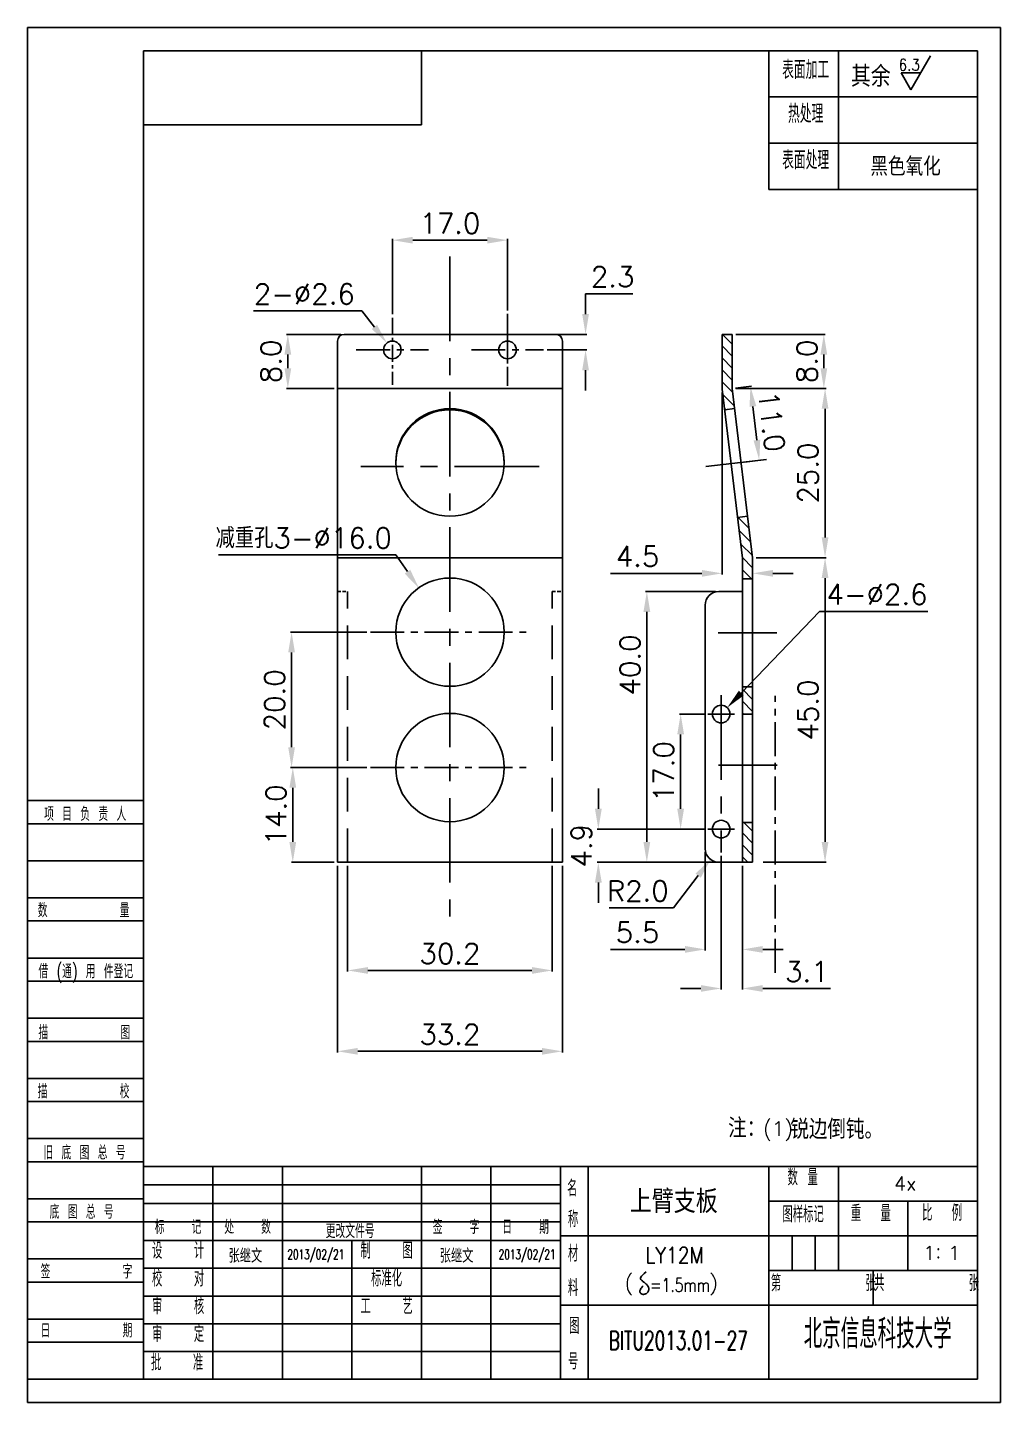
# Model space of a CAD drawing. Extents: x 2854 to 5858, y -1165 to 723.
# Drawn here: x 5692.2 to 5835.9, y -194.1 to 9.1 of the extents above; entities that cross this region are included whole.
import ezdxf
from ezdxf.enums import TextEntityAlignment as Align

# ---------------------------------------------------------------- set-up
doc = ezdxf.new("R2010")
doc.units = 0
doc.header["$MEASUREMENT"] = 0
doc.linetypes.add('PF_CENTER', pattern=[2, 1.25, -0.25, 0.25, -0.25])
doc.linetypes.add('PF_DASHED', pattern=[0.75, 0.5, -0.25])
doc.layers.get('0').update_dxf_attribs({"linetype": 'CONTINUOUS'})
doc.layers.get('DEFPOINTS').update_dxf_attribs({"linetype": 'CONTINUOUS'})
for name, color, linetype in [('1', 1, 'CONTINUOUS'), ('SMPEN_CENTER', 4, 'PF_CENTER'), ('SMPEN_DASHED', 2, 'PF_DASHED'), ('SMPEN_DIM', 3, 'CONTINUOUS'), ('SMPEN_HATCH', 6, 'CONTINUOUS'), ('SMPEN_TEXT', 6, 'CONTINUOUS'), ('SMPEN_THICK', 7, 'CONTINUOUS')]:
    doc.layers.add(name, color=color, linetype=linetype)
doc.styles.get("Standard").update_dxf_attribs({"font": 'txt.shx', "bigfont": 'hshztxt.shx'})
doc.styles.add('STYLE1', font='complex.shx', dxfattribs={"bigfont": 'hzdx.shx'})
doc.dimstyles.get("Standard").update_dxf_attribs({"dimtxt": 3, "dimasz": 3, "dimexe": 0.18, "dimexo": 0.5, "dimgap": 1, "dimtad": 1, "dimtoh": 1, "dimdec": 1, "dimzin": 0, "dimdsep": 46, "dimtxsty": 'Standard', "dimcen": 0, "dimadec": 1, "dimazin": 0, "dimtfac": 1, "dimtdec": 1, "dimtofl": 0, "dimtmove": 0, "dimatfit": 3, "dimfxl": 0, "dimtolj": 1, "dimtzin": 0, "dimarcsym": 0})
doc.dimstyles.new('STANDARD$0', dxfattribs={"dimtxt": 3, "dimasz": 3, "dimexe": 0.18, "dimexo": 0.5, "dimgap": 1, "dimtad": 1, "dimtoh": 1, "dimdec": 1, "dimzin": 0, "dimdsep": 46, "dimtxsty": 'Standard', "dimcen": 0, "dimadec": 1, "dimazin": 0, "dimtfac": 1, "dimtdec": 1, "dimtofl": 0, "dimtmove": 0, "dimatfit": 3, "dimfxl": 0, "dimtolj": 1, "dimtzin": 0, "dimarcsym": 0})
pattern_1 = [(135, (5761.9593, -3077.5372), (0.8838835, 0.8838835), [])]

# ---------------------------------------------------------------- blocks, each defined once
blk = doc.blocks.new('*D645')
at = {"layer": 'DEFPOINTS', "color": 0, "ltscale": 10}
for p in [(5768.43, -36.27), (5774.62, -36.27), (5768.43, -38.57)]:
    blk.add_point(p, dxfattribs=at)
at = {"layer": 'SMPEN_DIM', "color": 0, "lineweight": -2, "ltscale": 10}
for p, q in [((5774.62, -33.27), (5774.62, -30.27)), ((5774.62, -30.27), (5781.62, -30.27)), ((5768.93, -36.27), (5774.8, -36.27)), ((5768.93, -38.57), (5774.8, -38.57)), ((5774.62, -41.57), (5774.62, -44.57))]:
    blk.add_line(p, q, dxfattribs=at)
at = {"layer": 'SMPEN_DIM', "color": 0, "ltscale": 10}
for points in [[(5774.12, -33.27), (5775.12, -33.27), (5774.62, -36.27)], [(5774.12, -41.57), (5775.12, -41.57), (5774.62, -38.57)]]:
    blk.add_solid(points, dxfattribs=at)
at = {"layer": 'SMPEN_DIM', "color": 0, "ltscale": 10, "insert": (5778.62, -27.77), "char_height": 3, "attachment_point": 5}
blk.add_mtext('\\A1;2.3', dxfattribs=at)
blk = doc.blocks.new('*D644')
at = {"layer": 'DEFPOINTS', "color": 0, "ltscale": 10}
for p in [(5763.1, -22.36), (5746.1, -33.81), (5763.1, -33.25)]:
    blk.add_point(p, dxfattribs=at)
at = {"layer": 'SMPEN_DIM', "color": 0, "lineweight": -2, "ltscale": 10}
for p, q in [((5746.1, -33.31), (5746.1, -22.18)), ((5763.1, -32.75), (5763.1, -22.18)), ((5749.1, -22.36), (5760.1, -22.36))]:
    blk.add_line(p, q, dxfattribs=at)
at = {"layer": 'SMPEN_DIM', "color": 0, "ltscale": 10}
for points in [[(5749.1, -21.86), (5749.1, -22.86), (5746.1, -22.36)], [(5760.1, -21.86), (5760.1, -22.86), (5763.1, -22.36)]]:
    blk.add_solid(points, dxfattribs=at)
at = {"layer": 'SMPEN_DIM', "color": 0, "ltscale": 10, "insert": (5754.6, -19.86), "char_height": 3, "attachment_point": 5}
blk.add_mtext('\\A1;17.0', dxfattribs=at)
blk = doc.blocks.new('*D643')
at = {"layer": 'DEFPOINTS', "color": 0, "ltscale": 10}
for p in [(5792.67, -109.37), (5776.51, -114.27), (5794.29, -114.27)]:
    blk.add_point(p, dxfattribs=at)
at = {"layer": 'SMPEN_DIM', "color": 0, "lineweight": -2, "ltscale": 10}
for p, q in [((5776.51, -106.37), (5776.51, -103.37)), ((5792.17, -109.37), (5776.33, -109.37)), ((5793.79, -114.27), (5776.33, -114.27)), ((5776.51, -117.27), (5776.51, -120.27))]:
    blk.add_line(p, q, dxfattribs=at)
at = {"layer": 'SMPEN_DIM', "color": 0, "ltscale": 10}
for points in [[(5776.01, -106.37), (5777.01, -106.37), (5776.51, -109.37)], [(5776.01, -117.27), (5777.01, -117.27), (5776.51, -114.27)]]:
    blk.add_solid(points, dxfattribs=at)
at = {"layer": 'SMPEN_DIM', "color": 0, "ltscale": 10, "insert": (5774.01, -111.82), "char_height": 3, "attachment_point": 5, "rotation": 90}
blk.add_mtext('\\A1;4.9', dxfattribs=at)
blk = doc.blocks.new('*D642')
at = {"layer": 'DEFPOINTS', "color": 0, "ltscale": 10}
for p in [(5792.67, -92.37), (5788.66, -109.37), (5792.67, -109.37)]:
    blk.add_point(p, dxfattribs=at)
at = {"layer": 'SMPEN_DIM', "color": 0, "lineweight": -2, "ltscale": 10}
for p, q in [((5792.17, -92.37), (5788.48, -92.37)), ((5788.66, -95.37), (5788.66, -106.37)), ((5792.17, -109.37), (5788.48, -109.37))]:
    blk.add_line(p, q, dxfattribs=at)
at = {"layer": 'SMPEN_DIM', "color": 0, "ltscale": 10}
for points in [[(5788.16, -95.37), (5789.16, -95.37), (5788.66, -92.37)], [(5788.16, -106.37), (5789.16, -106.37), (5788.66, -109.37)]]:
    blk.add_solid(points, dxfattribs=at)
at = {"layer": 'SMPEN_DIM', "color": 0, "ltscale": 10, "insert": (5786.16, -100.87), "char_height": 3, "attachment_point": 5, "rotation": 90}
blk.add_mtext('\\A1;17.0', dxfattribs=at)
blk = doc.blocks.new('*D641')
at = {"layer": 'DEFPOINTS', "color": 0, "ltscale": 10}
for p in [(5794.29, -74.27), (5783.67, -114.27), (5794.29, -114.27)]:
    blk.add_point(p, dxfattribs=at)
at = {"layer": 'SMPEN_DIM', "color": 0, "lineweight": -2, "ltscale": 10}
for p, q in [((5793.79, -74.27), (5783.49, -74.27)), ((5783.67, -77.27), (5783.67, -111.27)), ((5793.79, -114.27), (5783.49, -114.27))]:
    blk.add_line(p, q, dxfattribs=at)
at = {"layer": 'SMPEN_DIM', "color": 0, "ltscale": 10}
for points in [[(5783.17, -77.27), (5784.17, -77.27), (5783.67, -74.27)], [(5783.17, -111.27), (5784.17, -111.27), (5783.67, -114.27)]]:
    blk.add_solid(points, dxfattribs=at)
at = {"layer": 'SMPEN_DIM', "color": 0, "ltscale": 10, "insert": (5781.17, -85.11), "char_height": 3, "attachment_point": 5, "rotation": 90}
blk.add_mtext('\\A1;40.0', dxfattribs=at)
blk = doc.blocks.new('*D640')
at = {"layer": 'DEFPOINTS', "color": 0, "ltscale": 10}
for p in [(5745.3, -37.55), (5746.9, -39.6)]:
    blk.add_point(p, dxfattribs=at)
at = {"layer": 'SMPEN_DIM', "color": 0, "lineweight": -2, "ltscale": 10}
for p, q in [((5725.6, -32.82), (5741.6, -32.82)), ((5741.6, -32.82), (5743.45, -35.19))]:
    blk.add_line(p, q, dxfattribs=at)
at = {"layer": 'SMPEN_DIM', "color": 0, "ltscale": 10}
blk.add_solid([(5743.84, -34.88), (5743.06, -35.49), (5745.3, -37.55)], dxfattribs=at)
at = {"layer": 'SMPEN_DIM', "color": 0, "ltscale": 10, "insert": (5733.1, -30.32), "char_height": 3, "attachment_point": 5}
blk.add_mtext('\\A1;2-∅2.6', dxfattribs=at)
blk = doc.blocks.new('*D639')
at = {"layer": 'DEFPOINTS', "color": 0, "ltscale": 10}
for p in [(5794.64, -112.84), (5797.79, -114.27), (5797.79, -132.91)]:
    blk.add_point(p, dxfattribs=at)
at = {"layer": 'SMPEN_DIM', "color": 0, "lineweight": -2, "ltscale": 10}
for p, q in [((5794.64, -113.34), (5794.64, -133.09)), ((5797.79, -114.77), (5797.79, -133.09)), ((5791.64, -132.91), (5788.64, -132.91)), ((5800.79, -132.91), (5810.79, -132.91))]:
    blk.add_line(p, q, dxfattribs=at)
at = {"layer": 'SMPEN_DIM', "color": 0, "ltscale": 10}
for points in [[(5791.64, -132.41), (5791.64, -133.41), (5794.64, -132.91)], [(5800.79, -132.41), (5800.79, -133.41), (5797.79, -132.91)]]:
    blk.add_solid(points, dxfattribs=at)
at = {"layer": 'SMPEN_DIM', "color": 0, "ltscale": 10, "insert": (5807.29, -130.41), "char_height": 3, "attachment_point": 5}
blk.add_mtext('\\A1;3.1', dxfattribs=at)
blk = doc.blocks.new('*D638')
at = {"layer": 'DEFPOINTS', "color": 0, "ltscale": 10}
for p in [(5793.74, -93.31), (5795.53, -91.43)]:
    blk.add_point(p, dxfattribs=at)
at = {"layer": 'SMPEN_DIM', "color": 0, "lineweight": -2, "ltscale": 10}
for p, q in [((5809.16, -77.2), (5797.61, -89.27)), ((5825.16, -77.2), (5809.16, -77.2))]:
    blk.add_line(p, q, dxfattribs=at)
at = {"layer": 'SMPEN_DIM', "color": 0, "ltscale": 10}
blk.add_solid([(5797.25, -88.92), (5797.97, -89.61), (5795.53, -91.43)], dxfattribs=at)
at = {"layer": 'SMPEN_DIM', "color": 0, "ltscale": 10, "insert": (5817.66, -74.7), "char_height": 3, "attachment_point": 5}
blk.add_mtext('\\A1;4-∅2.6', dxfattribs=at)
blk = doc.blocks.new('*D637')
at = {"layer": 'DEFPOINTS', "color": 0, "ltscale": 10}
for p in [(5792.29, -112.27), (5797.79, -114.27), (5792.29, -127.14)]:
    blk.add_point(p, dxfattribs=at)
at = {"layer": 'SMPEN_DIM', "color": 0, "lineweight": -2, "ltscale": 10}
for p, q in [((5792.29, -112.77), (5792.29, -127.32)), ((5797.79, -114.77), (5797.79, -127.32)), ((5789.29, -127.14), (5778.29, -127.14)), ((5800.79, -127.14), (5803.79, -127.14))]:
    blk.add_line(p, q, dxfattribs=at)
at = {"layer": 'SMPEN_DIM', "color": 0, "ltscale": 10}
for points in [[(5789.29, -126.64), (5789.29, -127.64), (5792.29, -127.14)], [(5800.79, -126.64), (5800.79, -127.64), (5797.79, -127.14)]]:
    blk.add_solid(points, dxfattribs=at)
at = {"layer": 'SMPEN_DIM', "color": 0, "ltscale": 10, "insert": (5782.29, -124.64), "char_height": 3, "attachment_point": 5}
blk.add_mtext('\\A1;5.5', dxfattribs=at)
blk = doc.blocks.new('*D636')
at = {"layer": 'DEFPOINTS', "color": 0, "ltscale": 10}
for p in [(5731.22, -80.27), (5742.85, -80.27), (5742.85, -100.27)]:
    blk.add_point(p, dxfattribs=at)
at = {"layer": 'SMPEN_DIM', "color": 0, "lineweight": -2, "ltscale": 10}
for p, q in [((5742.35, -80.27), (5731.04, -80.27)), ((5731.22, -97.27), (5731.22, -83.27)), ((5742.35, -100.27), (5731.04, -100.27))]:
    blk.add_line(p, q, dxfattribs=at)
at = {"layer": 'SMPEN_DIM', "color": 0, "ltscale": 10}
for points in [[(5730.72, -83.27), (5731.72, -83.27), (5731.22, -80.27)], [(5730.72, -97.27), (5731.72, -97.27), (5731.22, -100.27)]]:
    blk.add_solid(points, dxfattribs=at)
at = {"layer": 'SMPEN_DIM', "color": 0, "ltscale": 10, "insert": (5728.72, -90.27), "char_height": 3, "attachment_point": 5, "rotation": 90}
blk.add_mtext('\\A1;20.0', dxfattribs=at)
blk = doc.blocks.new('*D635')
at = {"layer": 'DEFPOINTS', "color": 0, "ltscale": 10}
for p in [(5731.4, -100.27), (5742.85, -100.27), (5738, -114.27)]:
    blk.add_point(p, dxfattribs=at)
at = {"layer": 'SMPEN_DIM', "color": 0, "lineweight": -2, "ltscale": 10}
for p, q in [((5742.35, -100.27), (5731.22, -100.27)), ((5731.4, -111.27), (5731.4, -103.27)), ((5737.5, -114.27), (5731.22, -114.27))]:
    blk.add_line(p, q, dxfattribs=at)
at = {"layer": 'SMPEN_DIM', "color": 0, "ltscale": 10}
for points in [[(5730.9, -103.27), (5731.9, -103.27), (5731.4, -100.27)], [(5730.9, -111.27), (5731.9, -111.27), (5731.4, -114.27)]]:
    blk.add_solid(points, dxfattribs=at)
at = {"layer": 'SMPEN_DIM', "color": 0, "ltscale": 10, "insert": (5728.9, -107.27), "char_height": 3, "attachment_point": 5, "rotation": 90}
blk.add_mtext('\\A1;14.0', dxfattribs=at)
blk = doc.blocks.new('*D634')
at = {"layer": 'DEFPOINTS', "color": 0, "ltscale": 10}
for p in [(5794.29, -112.27), (5793.07, -113.86)]:
    blk.add_point(p, dxfattribs=at)
at = {"layer": 'SMPEN_DIM', "color": 0, "lineweight": -2, "ltscale": 10}
for p, q in [((5787.59, -121), (5791.24, -116.24)), ((5778.09, -121), (5787.59, -121))]:
    blk.add_line(p, q, dxfattribs=at)
at = {"layer": 'SMPEN_DIM', "color": 0, "ltscale": 10}
blk.add_solid([(5790.85, -115.94), (5791.64, -116.55), (5793.07, -113.86)], dxfattribs=at)
at = {"layer": 'SMPEN_DIM', "color": 0, "ltscale": 10, "insert": (5782.34, -118.5), "char_height": 3, "attachment_point": 5}
blk.add_mtext('\\A1;R2.0', dxfattribs=at)
blk = doc.blocks.new('*D633')
at = {"layer": 'DEFPOINTS', "color": 0, "ltscale": 10}
for p in [(5739, -36.27), (5730.67, -44.27), (5738, -44.27)]:
    blk.add_point(p, dxfattribs=at)
at = {"layer": 'SMPEN_DIM', "color": 0, "lineweight": -2, "ltscale": 10}
for p, q in [((5738.5, -36.27), (5730.49, -36.27)), ((5730.67, -39.27), (5730.67, -41.27)), ((5737.5, -44.27), (5730.49, -44.27))]:
    blk.add_line(p, q, dxfattribs=at)
at = {"layer": 'SMPEN_DIM', "color": 0, "ltscale": 10}
for points in [[(5730.17, -39.27), (5731.17, -39.27), (5730.67, -36.27)], [(5730.17, -41.27), (5731.17, -41.27), (5730.67, -44.27)]]:
    blk.add_solid(points, dxfattribs=at)
at = {"layer": 'SMPEN_DIM', "color": 0, "ltscale": 10, "insert": (5728.17, -40.27), "char_height": 3, "attachment_point": 5, "rotation": 90}
blk.add_mtext('\\A1;8.0', dxfattribs=at)
blk = doc.blocks.new('*D632')
at = {"layer": 'DEFPOINTS', "color": 0, "ltscale": 10}
for p in [(5794.79, -44.36), (5799.29, -71.58), (5799.29, -71.58)]:
    blk.add_point(p, dxfattribs=at)
at = {"layer": 'SMPEN_DIM', "color": 0, "lineweight": -2, "ltscale": 10}
for p, q in [((5794.79, -44.86), (5794.79, -71.76)), ((5799.29, -71.08), (5799.29, -71.4)), ((5791.79, -71.58), (5778.29, -71.58)), ((5802.29, -71.58), (5805.29, -71.58))]:
    blk.add_line(p, q, dxfattribs=at)
at = {"layer": 'SMPEN_DIM', "color": 0, "ltscale": 10}
for points in [[(5791.79, -71.08), (5791.79, -72.08), (5794.79, -71.58)], [(5802.29, -71.08), (5802.29, -72.08), (5799.29, -71.58)]]:
    blk.add_solid(points, dxfattribs=at)
at = {"layer": 'SMPEN_DIM', "color": 0, "ltscale": 10, "insert": (5782.29, -69.08), "char_height": 3, "attachment_point": 5}
blk.add_mtext('\\A1;4.5', dxfattribs=at)
blk = doc.blocks.new('*D631')
at = {"layer": 'DEFPOINTS', "color": 0, "ltscale": 10}
for p in [(5799.29, -69.27), (5800.36, -114.27), (5809.98, -114.27)]:
    blk.add_point(p, dxfattribs=at)
at = {"layer": 'SMPEN_DIM', "color": 0, "lineweight": -2, "ltscale": 10}
for p, q in [((5799.79, -69.27), (5810.16, -69.27)), ((5809.98, -72.27), (5809.98, -111.27)), ((5800.86, -114.27), (5810.16, -114.27))]:
    blk.add_line(p, q, dxfattribs=at)
at = {"layer": 'SMPEN_DIM', "color": 0, "ltscale": 10}
for points in [[(5809.48, -72.27), (5810.48, -72.27), (5809.98, -69.27)], [(5809.48, -111.27), (5810.48, -111.27), (5809.98, -114.27)]]:
    blk.add_solid(points, dxfattribs=at)
at = {"layer": 'SMPEN_DIM', "color": 0, "ltscale": 10, "insert": (5807.48, -91.77), "char_height": 3, "attachment_point": 5, "rotation": 90}
blk.add_mtext('\\A1;45.0', dxfattribs=at)
blk = doc.blocks.new('*D630')
at = {"layer": 'DEFPOINTS', "color": 0, "ltscale": 10}
for p in [(5796.29, -44.27), (5809.98, -44.27), (5799.29, -69.27)]:
    blk.add_point(p, dxfattribs=at)
at = {"layer": 'SMPEN_DIM', "color": 0, "lineweight": -2, "ltscale": 10}
for p, q in [((5796.79, -44.27), (5810.16, -44.27)), ((5809.98, -66.27), (5809.98, -47.27)), ((5799.79, -69.27), (5810.16, -69.27))]:
    blk.add_line(p, q, dxfattribs=at)
at = {"layer": 'SMPEN_DIM', "color": 0, "ltscale": 10}
for points in [[(5809.48, -47.27), (5810.48, -47.27), (5809.98, -44.27)], [(5809.48, -66.27), (5810.48, -66.27), (5809.98, -69.27)]]:
    blk.add_solid(points, dxfattribs=at)
at = {"layer": 'SMPEN_DIM', "color": 0, "ltscale": 10, "insert": (5807.48, -56.77), "char_height": 3, "attachment_point": 5, "rotation": 90}
blk.add_mtext('\\A1;25.0', dxfattribs=at)
blk = doc.blocks.new('*D629')
at = {"layer": 'DEFPOINTS', "color": 0, "ltscale": 10}
for p in [(5796.29, -36.27), (5796.29, -44.27), (5809.8, -44.27)]:
    blk.add_point(p, dxfattribs=at)
at = {"layer": 'SMPEN_DIM', "color": 0, "lineweight": -2, "ltscale": 10}
for p, q in [((5796.79, -36.27), (5809.98, -36.27)), ((5809.8, -39.27), (5809.8, -41.27)), ((5796.79, -44.27), (5809.98, -44.27))]:
    blk.add_line(p, q, dxfattribs=at)
at = {"layer": 'SMPEN_DIM', "color": 0, "ltscale": 10}
for points in [[(5809.3, -39.27), (5810.3, -39.27), (5809.8, -36.27)], [(5809.3, -41.27), (5810.3, -41.27), (5809.8, -44.27)]]:
    blk.add_solid(points, dxfattribs=at)
at = {"layer": 'SMPEN_DIM', "color": 0, "ltscale": 10, "insert": (5807.3, -40.27), "char_height": 3, "attachment_point": 5, "rotation": 90}
blk.add_mtext('\\A1;8.0', dxfattribs=at)
blk = doc.blocks.new('*D628')
at = {"layer": 'DEFPOINTS', "color": 0, "ltscale": 10}
for p in [(5750.04, -73.8), (5759.16, -86.95)]:
    blk.add_point(p, dxfattribs=at)
at = {"layer": 'SMPEN_DIM', "color": 0, "lineweight": -2, "ltscale": 10}
for p, q in [((5720.41, -68.87), (5746.62, -68.87)), ((5746.62, -68.87), (5748.33, -71.33))]:
    blk.add_line(p, q, dxfattribs=at)
at = {"layer": 'SMPEN_DIM', "color": 0, "ltscale": 10}
blk.add_solid([(5748.74, -71.05), (5747.92, -71.62), (5750.04, -73.8)], dxfattribs=at)
at = {"layer": 'SMPEN_DIM', "color": 0, "ltscale": 10, "insert": (5733.01, -66.37), "char_height": 3, "attachment_point": 5}
blk.add_mtext('\\A1;减重孔3-∅16.0', dxfattribs=at)
blk = doc.blocks.new('*D627')
at = {"layer": 'DEFPOINTS', "color": 0, "ltscale": 10}
for p in [(5796.29, -44.27), (5797.6, -55.2), (5800.27, -54.87)]:
    blk.add_point(p, dxfattribs=at)
at = {"layer": 'SMPEN_DIM', "color": 0, "lineweight": -2, "ltscale": 10}
for p, q in [((5796.78, -44.21), (5799.14, -43.93)), ((5799.32, -46.93), (5799.92, -51.9)), ((5798.09, -55.14), (5800.45, -54.85))]:
    blk.add_line(p, q, dxfattribs=at)
at = {"layer": 'SMPEN_DIM', "color": 0, "ltscale": 10}
for points in [[(5799.82, -46.87), (5798.83, -46.99), (5798.96, -43.95)], [(5800.41, -51.84), (5799.42, -51.95), (5800.27, -54.87)]]:
    blk.add_solid(points, dxfattribs=at)
at = {"layer": 'SMPEN_DIM', "color": 0, "ltscale": 10, "insert": (5802.1, -49.12), "char_height": 3, "attachment_point": 5, "rotation": 276.8428}
blk.add_mtext('\\A1;11.0', dxfattribs=at)
blk = doc.blocks.new('*D626')
at = {"layer": 'DEFPOINTS', "color": 0, "ltscale": 10}
for p in [(5739.5, -114.27), (5769.7, -114.27), (5769.7, -130.25)]:
    blk.add_point(p, dxfattribs=at)
at = {"layer": 'SMPEN_DIM', "color": 0, "lineweight": -2, "ltscale": 10}
for p, q in [((5739.5, -114.77), (5739.5, -130.43)), ((5769.7, -114.77), (5769.7, -130.43)), ((5742.5, -130.25), (5766.7, -130.25))]:
    blk.add_line(p, q, dxfattribs=at)
at = {"layer": 'SMPEN_DIM', "color": 0, "ltscale": 10}
for points in [[(5742.5, -129.75), (5742.5, -130.75), (5739.5, -130.25)], [(5766.7, -129.75), (5766.7, -130.75), (5769.7, -130.25)]]:
    blk.add_solid(points, dxfattribs=at)
at = {"layer": 'SMPEN_DIM', "color": 0, "ltscale": 10, "insert": (5754.6, -127.75), "char_height": 3, "attachment_point": 5}
blk.add_mtext('\\A1;30.2', dxfattribs=at)
blk = doc.blocks.new('*D625')
at = {"layer": 'DEFPOINTS', "color": 0, "ltscale": 10}
for p in [(5738, -114.27), (5771.2, -114.27), (5771.2, -142.2)]:
    blk.add_point(p, dxfattribs=at)
at = {"layer": 'SMPEN_DIM', "color": 0, "lineweight": -2, "ltscale": 10}
for p, q in [((5738, -114.77), (5738, -142.38)), ((5771.2, -114.77), (5771.2, -142.38)), ((5741, -142.2), (5768.2, -142.2))]:
    blk.add_line(p, q, dxfattribs=at)
at = {"layer": 'SMPEN_DIM', "color": 0, "ltscale": 10}
for points in [[(5741, -141.7), (5741, -142.7), (5738, -142.2)], [(5768.2, -141.7), (5768.2, -142.7), (5771.2, -142.2)]]:
    blk.add_solid(points, dxfattribs=at)
at = {"layer": 'SMPEN_DIM', "color": 0, "ltscale": 10, "insert": (5754.6, -139.7), "char_height": 3, "attachment_point": 5}
blk.add_mtext('\\A1;33.2', dxfattribs=at)
blk = doc.blocks.new('ADDBOX3')
at = {"layer": 'SMPEN_THICK', "ltscale": 8}
for p, q in [((-45, -30), (-45, 0)), ((-30, 0), (-30, -30)), ((-45, -10), (0, -10)), ((-45, -20), (0, -20)), ((0, -30), (-45, -30))]:
    blk.add_line(p, q, dxfattribs=at)
at = {"layer": 'SMPEN_TEXT', "ltscale": 8, "width": 0.667}
for s, p in [('表面加工', (-37.05, -7.32)), ('热处理', (-37.05, -16.82)), ('表面处理', (-37.05, -26.82))]:
    blk.add_text(s, height=4, dxfattribs=at).set_placement(p, align=Align.BOTTOM_CENTER)
at = {"layer": 'SMPEN_TEXT', "ltscale": 8}
for tag, p in [('HEATTREATMENT', (-15.54, -17.14)), ('SURFACETREATMENT', (-13.33, -26.97))]:
    blk.add_attdef(tag, text='', height=3.5, dxfattribs=at).set_placement(p, align=Align.BOTTOM_CENTER)
blk = doc.blocks.new('ADDBOX')
for p, q in [((0, 125), (0, 0)), ((0, 125), (25, 125)), ((25, 0), (25, 125))]:
    blk.add_line(p, q)
at = {"color": 1}
for p, q in [((0, 120), (25, 120)), ((0, 99), (25, 99)), ((0, 86), (25, 86)), ((0, 73), (25, 73)), ((0, 60), (25, 60)), ((0, 47), (25, 47)), ((0, 21), (25, 21)), ((0, 8), (25, 8))]:
    blk.add_line(p, q, dxfattribs=at)
for points in [[(0, 112), (25, 112)], [(0, 34), (25, 34)]]:
    blk.add_lwpolyline(points, dxfattribs=at)
for points in [[(0, 104), (25, 104)], [(0, 91), (25, 91)], [(0, 78), (25, 78)], [(0, 65), (25, 65)], [(0, 52), (25, 52)], [(0, 39), (25, 39)], [(0, 26), (25, 26)], [(0, 13), (25, 13)], [(0, 0), (25, 0)]]:
    blk.add_lwpolyline(points)
at = {"color": 1, "width": 0.67}
for s, p in [('项 目 负 责 人', (3.58, 120.61)), ('数        量', (2.2, 99.8)), ('借 (通) 用 件登记', (2.35, 86.62)), ('描        图', (2.35, 73.41)), ('描        校', (2.2, 60.68)), ('旧 底 图 总 号', (3.43, 47.48)), (' 底 图 总 号', (2.97, 34.66)), ('签        字', (2.82, 21.77)), ('日        期', (2.82, 9.04))]:
    blk.add_text(s, height=3, dxfattribs=at).set_placement(p)
at = {"color": 1, "ltscale": 20, "width": 0.67}
blk.add_attdef('PRJMANAGER', text='', height=3.5, dxfattribs=at).set_placement((1.5, 113), align=Align.BOTTOM_LEFT)
at = {"color": 1, "width": 0.67}
for tag, p in [('NUM', (1.5, 92)), ('DRAFTER', (1.5, 66)), ('DVERI', (1.5, 53)), ('OLDDRAWNO', (1.5, 40)), ('DRAWNO', (1.5, 27)), ('SIGNER', (1.5, 14)), ('DATE', (1.5, 1))]:
    blk.add_attdef(tag, text='', height=3.5, dxfattribs=at).set_placement(p, align=Align.BOTTOM_LEFT)

msp = doc.modelspace()

# ---------------------------------------------------------------- hatches: boundary and pattern name
at = {"layer": 'SMPEN_HATCH', "ltscale": 10}
h = msp.add_hatch(dxfattribs=at)
h.set_pattern_fill('ANSI31', color=256, scale=10, style=0)
h.set_pattern_definition(pattern_1)
h.paths.add_polyline_path([(5796.29, -44.27), (5796.29, -36.27), (5794.79, -36.27), (5794.79, -44.36), (5795.15, -47.43), (5796.64, -47.25)])
h = msp.add_hatch(dxfattribs=at)
h.set_pattern_fill('ANSI31', color=256, scale=10, style=0)
h.set_pattern_definition(pattern_1)
h.paths.add_polyline_path([(5797.79, -108.37), (5797.79, -114.27), (5799.29, -114.27), (5799.29, -108.37)])
h.paths.add_polyline_path([(5797.79, -88.37), (5797.79, -92.37), (5799.29, -92.37), (5799.29, -88.37)])
h.paths.add_polyline_path([(5799.29, -72.37), (5799.29, -69.27), (5798.55, -63.14), (5797.06, -63.32), (5797.79, -69.36), (5797.79, -72.37)])

# ---------------------------------------------------------------- linework, layer by layer
for p, q in [((5709.34, 5.64), (5832.46, 5.64)), ((5739, -36.27), (5770.2, -36.27)), ((5796.29, -36.27), (5794.79, -36.27)), ((5738, -40.02), (5738, -37.27)), ((5771.2, -40.02), (5771.2, -37.27)), ((5738, -114.27), (5738, -40.02)), ((5771.2, -114.27), (5771.2, -40.02)), ((5797.79, -114.27), (5797.79, -69.36)), ((5799.29, -114.27), (5799.29, -69.27)), ((5799.29, -72.37), (5797.79, -72.37)), ((5794.29, -74.27), (5797.79, -74.27)), ((5792.29, -112.27), (5792.29, -76.27)), ((5799.29, -88.37), (5797.79, -88.37)), ((5799.29, -92.37), (5797.79, -92.37)), ((5799.29, -108.37), (5797.79, -108.37)), ((5771.2, -114.27), (5738, -114.27)), ((5794.29, -114.27), (5799.29, -114.27)), ((5709.34, -190.66), (5832.46, -190.66))]:
    msp.add_line(p, q)
at = {"linetype": 'Continuous'}
for p, q in [((5709.34, -190.66), (5709.34, 5.64)), ((5832.46, -190.66), (5832.46, 5.64))]:
    msp.add_line(p, q, dxfattribs=at)
at = {"ltscale": 10}
for p, q in [((5794.79, -36.27), (5794.79, -44.36)), ((5796.29, -36.27), (5796.29, -44.27)), ((5738, -44.27), (5771.2, -44.27)), ((5794.79, -44.36), (5797.79, -69.36)), ((5796.29, -44.27), (5799.29, -69.27)), ((5796.64, -47.25), (5795.15, -47.43)), ((5798.55, -63.14), (5797.06, -63.32)), ((5738, -69.27), (5771.2, -69.27))]:
    msp.add_line(p, q, dxfattribs=at)
at = {"color": 7}
for p, q in [((5709.34, -190.66), (5709.34, -159.2)), ((5709.34, -159.2), (5832.46, -159.2)), ((5709.34, -159.2), (5832.46, -159.2)), ((5770.9, -190.66), (5770.9, -159.2)), ((5801.68, -190.66), (5801.68, -159.2)), ((5709.34, -170.14), (5770.9, -170.14)), ((5770.9, -169.46), (5832.46, -169.46)), ((5770.9, -179.72), (5832.46, -179.72))]:
    msp.add_line(p, q, dxfattribs=at)
at = {"color": 6}
for p, q in [((5719.6, -190.66), (5719.6, -159.2)), ((5729.86, -190.66), (5729.86, -159.2)), ((5750.38, -190.66), (5750.38, -159.2)), ((5760.64, -190.66), (5760.64, -159.2)), ((5775, -190.66), (5775, -159.2)), ((5811.94, -159.2), (5811.94, -174.59)), ((5709.34, -161.94), (5770.9, -161.94)), ((5822.2, -164.33), (5822.2, -174.59)), ((5709.34, -164.67), (5770.9, -164.67)), ((5709.34, -167.41), (5770.9, -167.41)), ((5740.12, -190.66), (5740.12, -170.14)), ((5805.1, -169.46), (5805.1, -174.59)), ((5808.52, -169.46), (5808.52, -174.59)), ((5709.34, -174.25), (5770.9, -174.25)), ((5817.07, -174.59), (5817.07, -179.72)), ((5709.34, -178.35), (5770.9, -178.35)), ((5709.34, -182.46), (5770.9, -182.46)), ((5709.34, -186.56), (5770.9, -186.56))]:
    msp.add_line(p, q, dxfattribs=at)
at = {"ltscale": 10}
for centre in [(5746.1, -38.57), (5763.1, -38.57), (5794.64, -92.37), (5794.64, -109.37)]:
    msp.add_circle(centre, 1.3, dxfattribs=at)
for centre in [(5754.6, -80.27), (5754.6, -100.27)]:
    msp.add_circle(centre, 8)
for centre, radius, start, end in [((5739, -37.27), 1, 90, 180), ((5770.2, -37.27), 1, 0, 90), ((5794.29, -76.27), 2, 90, 180), ((5794.29, -112.27), 2, 180, 270)]:
    msp.add_arc(centre, radius, start, end)
msp.add_ellipse((5754.6, -55.2), major_axis=(-8, 0), ratio=0.992877, dxfattribs=at)
msp.add_ellipse((5754.6, -55.37), major_axis=(-8, 0), ratio=0.993128, start_param=3.141593, end_param=6.283185, dxfattribs=at)
at = {"layer": '1', "ltscale": 10}
msp.add_line((5835.88, 9.06), (5835.88, -194.08), dxfattribs=at)
at = {"layer": 'SMPEN_CENTER', "ltscale": 10}
for p, q in [((5754.6, -24.78), (5754.6, -122.91)), ((5801.32, -54.75), (5792.38, -55.82)), ((5767.75, -55.82), (5741.45, -55.82)), ((5802.88, -80.37), (5794.19, -80.37)), ((5794.64, -89.57), (5794.64, -112.84)), ((5802.92, -99.93), (5794.23, -99.93))]:
    msp.add_line(p, q, dxfattribs=at)
at = {"layer": 'SMPEN_CENTER', "ltscale": 2}
for p, q in [((5746.1, -33.81), (5746.1, -43.73)), ((5763.1, -34.08), (5763.1, -43.59))]:
    msp.add_line(p, q, dxfattribs=at)
at = {"layer": 'SMPEN_CENTER', "ltscale": 4}
for p, q in [((5763.1, -33.25), (5763.1, -43.9)), ((5740.77, -38.57), (5751.43, -38.57)), ((5757.77, -38.57), (5768.43, -38.57)), ((5742.85, -80.27), (5766.35, -80.27)), ((5802.61, -130.58), (5802.61, -89.7)), ((5796.6, -92.37), (5792.67, -92.37)), ((5742.85, -100.27), (5766.35, -100.27)), ((5796.6, -109.37), (5792.67, -109.37))]:
    msp.add_line(p, q, dxfattribs=at)
at = {"layer": 'SMPEN_DASHED'}
for p, q in [((5738, -74.27), (5739.5, -74.27)), ((5769.7, -74.27), (5771.2, -74.27))]:
    msp.add_line(p, q, dxfattribs=at)
at = {"layer": 'SMPEN_DASHED', "ltscale": 10}
for p, q in [((5739.5, -114.27), (5739.5, -74.27)), ((5769.7, -114.27), (5769.7, -74.27))]:
    msp.add_line(p, q, dxfattribs=at)
at = {"layer": 'SMPEN_DIM'}
for p, q in [((5825.55, 4.9), (5822.64, -0.13)), ((5821.21, 2.36), (5824.08, 2.36)), ((5821.21, 2.36), (5822.64, -0.13))]:
    msp.add_line(p, q, dxfattribs=at)
msp.add_lwpolyline([(5783.58, -174.78), (5783.26, -175.04), (5783.03, -175.26), (5782.87, -175.43), (5782.78, -175.58), (5782.74, -175.7), (5782.75, -175.8), (5782.79, -175.89), (5782.85, -175.97), (5782.93, -176.05), (5783.01, -176.13), (5783.11, -176.21), (5783.2, -176.29), (5783.3, -176.37), (5783.4, -176.45), (5783.49, -176.52), (5783.58, -176.6), (5783.65, -176.67), (5783.72, -176.74), (5783.78, -176.81), (5783.83, -176.89), (5783.87, -176.96), (5783.9, -177.03), (5783.92, -177.11), (5783.94, -177.19), (5783.95, -177.27), (5783.95, -177.36), (5783.95, -177.44), (5783.93, -177.53), (5783.91, -177.61), (5783.88, -177.69), (5783.83, -177.77), (5783.78, -177.84), (5783.71, -177.9), (5783.63, -177.96), (5783.55, -178.01), (5783.46, -178.05), (5783.37, -178.08), (5783.28, -178.1), (5783.18, -178.11), (5783.09, -178.11), (5783.01, -178.09), (5782.93, -178.07), (5782.86, -178.04), (5782.79, -177.99), (5782.74, -177.94), (5782.7, -177.88), (5782.66, -177.81), (5782.64, -177.74), (5782.64, -177.66), (5782.65, -177.57), (5782.67, -177.47), (5782.72, -177.37), (5782.79, -177.25), (5782.88, -177.13), (5783, -176.99), (5783.15, -176.83)], dxfattribs=at)
at = {"layer": 'SMPEN_THICK', "color": 1}
for p, q in [((5692.24, 9.06), (5835.88, 9.06)), ((5692.24, 9.06), (5835.88, 9.06)), ((5692.24, 9.06), (5764.06, 9.06)), ((5692.24, 9.06), (5764.06, 9.06)), ((5764.06, 9.06), (5799.97, 9.06)), ((5764.06, 9.06), (5799.97, 9.06)), ((5692.24, -194.08), (5835.88, -194.08)), ((5692.24, -194.08), (5835.88, -194.08))]:
    msp.add_line(p, q, dxfattribs=at)
at = {"layer": 'SMPEN_THICK', "color": 1, "linetype": 'Continuous'}
for p, q in [((5692.24, -194.08), (5692.24, 9.06)), ((5692.24, -194.08), (5692.24, 9.06)), ((5692.24, -194.08), (5692.24, 9.06)), ((5692.24, -194.08), (5692.24, 9.06)), ((5692.24, -194.08), (5692.24, 9.06)), ((5692.24, -194.08), (5692.24, 9.06)), ((5692.24, -194.08), (5692.24, 9.06)), ((5692.24, -194.08), (5692.24, 9.06)), ((5692.24, -194.08), (5692.24, 9.06)), ((5692.24, -194.08), (5692.24, 9.06)), ((5692.24, -194.08), (5692.24, 9.06)), ((5692.24, -194.08), (5692.24, 9.06)), ((5692.24, -194.08), (5692.24, 9.06)), ((5692.24, -194.08), (5692.24, 9.06)), ((5692.24, -194.08), (5692.24, 9.06)), ((5692.24, -194.08), (5692.24, 9.06)), ((5692.24, -194.08), (5692.24, 9.06)), ((5692.24, -194.08), (5692.24, 9.06)), ((5692.24, -194.08), (5692.24, 9.06)), ((5692.24, -194.08), (5692.24, 9.06)), ((5692.24, -194.08), (5692.24, 9.06)), ((5692.24, -194.08), (5692.24, 9.06)), ((5692.24, -194.08), (5692.24, 9.06)), ((5692.24, -194.08), (5692.24, 9.06)), ((5692.24, -194.08), (5692.24, 9.06)), ((5692.24, -194.08), (5692.24, 9.06)), ((5692.24, -194.08), (5692.24, 9.06)), ((5692.24, -194.08), (5692.24, 9.06)), ((5692.24, -194.08), (5692.24, 9.06)), ((5692.24, -194.08), (5692.24, 9.06)), ((5692.24, -194.08), (5692.24, 9.06)), ((5692.24, -194.08), (5692.24, 9.06)), ((5692.24, -194.08), (5692.24, 9.06)), ((5692.24, -194.08), (5692.24, 9.06)), ((5692.24, -194.08), (5692.24, 9.06)), ((5692.24, -194.08), (5692.24, 9.06)), ((5692.24, -194.08), (5692.24, 9.06)), ((5692.24, -194.08), (5692.24, 9.06)), ((5692.24, -194.08), (5692.24, 9.06)), ((5692.24, -194.08), (5692.24, 9.06)), ((5692.24, -194.08), (5692.24, 9.06)), ((5692.24, -194.08), (5692.24, 9.06)), ((5692.24, -194.08), (5692.24, 9.06)), ((5692.24, -194.08), (5692.24, 9.06)), ((5692.24, -194.08), (5692.24, 9.06)), ((5692.24, -194.08), (5692.24, 9.06)), ((5692.24, -194.08), (5692.24, 9.06)), ((5692.24, -194.08), (5692.24, 9.06)), ((5692.24, -194.08), (5692.24, 9.06)), ((5692.24, -194.08), (5692.24, 9.06)), ((5692.24, -194.08), (5692.24, 9.06)), ((5692.24, -194.08), (5692.24, 9.06)), ((5692.24, -194.08), (5692.24, 9.06)), ((5692.24, -194.08), (5692.24, 9.06)), ((5692.24, -194.08), (5692.24, 9.06)), ((5692.24, -194.08), (5692.24, 9.06)), ((5692.24, -194.08), (5692.24, 9.06)), ((5692.24, -194.08), (5692.24, 9.06)), ((5692.24, -194.08), (5692.24, 9.06)), ((5692.24, -194.08), (5692.24, 9.06)), ((5692.24, -194.08), (5692.24, 9.06)), ((5692.24, -194.08), (5692.24, 9.06)), ((5692.24, -194.08), (5692.24, 9.06)), ((5692.24, -194.08), (5692.24, 9.06)), ((5692.24, -194.08), (5692.24, 9.06)), ((5692.24, -194.08), (5692.24, 9.06)), ((5692.24, -194.08), (5692.24, 9.06)), ((5692.24, -194.08), (5692.24, 9.06)), ((5692.24, -194.08), (5692.24, 9.06)), ((5692.24, -194.08), (5692.24, 9.06)), ((5692.24, -194.08), (5692.24, 9.06)), ((5692.24, -194.08), (5692.24, 9.06)), ((5692.24, -194.08), (5692.24, 9.06)), ((5692.24, -194.08), (5692.24, 9.06)), ((5692.24, -194.08), (5692.24, 9.06)), ((5692.24, -194.08), (5692.24, 9.06)), ((5692.24, -194.08), (5692.24, 9.06)), ((5692.24, -194.08), (5692.24, 9.06)), ((5692.24, -194.08), (5692.24, 9.06)), ((5692.24, -194.08), (5692.24, 9.06)), ((5692.24, -194.08), (5692.24, 9.06)), ((5692.24, -194.08), (5692.24, 9.06)), ((5692.24, -194.08), (5692.24, 9.06)), ((5692.24, -194.08), (5692.24, 9.06)), ((5692.24, -194.08), (5692.24, 9.06)), ((5692.24, -194.08), (5692.24, 9.06)), ((5692.24, -194.08), (5692.24, 9.06)), ((5692.24, -194.08), (5692.24, 9.06)), ((5692.24, -194.08), (5692.24, 9.06)), ((5692.24, -194.08), (5692.24, 9.06)), ((5692.24, -194.08), (5692.24, 9.06)), ((5692.24, -194.08), (5692.24, 9.06)), ((5692.24, -194.08), (5692.24, 9.06)), ((5692.24, -194.08), (5692.24, 9.06)), ((5692.24, -194.08), (5692.24, 9.06)), ((5692.24, -194.08), (5692.24, 9.06)), ((5692.24, -194.08), (5692.24, 9.06)), ((5692.24, -194.08), (5692.24, 9.06)), ((5692.24, -194.08), (5692.24, 9.06)), ((5692.24, -194.08), (5692.24, 9.06)), ((5692.24, -194.08), (5692.24, 9.06)), ((5692.24, -194.08), (5692.24, 9.06)), ((5692.24, -194.08), (5692.24, 9.06)), ((5692.24, -194.08), (5692.24, 9.06)), ((5692.24, -194.08), (5692.24, 9.06)), ((5692.24, -194.08), (5692.24, 9.06)), ((5692.24, -194.08), (5692.24, 9.06)), ((5692.24, -194.08), (5692.24, 9.06)), ((5692.24, -194.08), (5692.24, 9.06)), ((5692.24, -194.08), (5692.24, 9.06)), ((5692.24, -194.08), (5692.24, 9.06)), ((5692.24, -194.08), (5692.24, 9.06)), ((5692.24, -194.08), (5692.24, 9.06)), ((5692.24, -194.08), (5692.24, 9.06)), ((5692.24, -194.08), (5692.24, 9.06)), ((5692.24, -194.08), (5692.24, 9.06)), ((5692.24, -194.08), (5692.24, 9.06)), ((5692.24, -194.08), (5692.24, 9.06)), ((5692.24, -194.08), (5692.24, 9.06)), ((5692.24, -194.08), (5692.24, 9.06)), ((5750.38, -5.3), (5750.38, 5.64)), ((5709.34, -5.3), (5750.38, -5.3)), ((5692.24, -194.08), (5692.24, -24.79)), ((5692.24, -194.08), (5692.24, -24.79)), ((5692.24, -194.08), (5692.24, -24.79)), ((5692.24, -194.08), (5692.24, -24.79)), ((5692.24, -194.08), (5692.24, -24.79)), ((5692.24, -194.08), (5692.24, -24.79)), ((5692.24, -194.08), (5692.24, -24.79)), ((5692.24, -194.08), (5692.24, -24.79)), ((5692.24, -194.08), (5692.24, -24.79)), ((5692.24, -194.08), (5692.24, -24.79)), ((5692.24, -194.08), (5692.24, -24.79))]:
    msp.add_line(p, q, dxfattribs=at)
at = {"layer": 'SMPEN_THICK', "color": 7, "linetype": 'Continuous'}
msp.add_line((5709.34, -149.62), (5709.34, -144.84), dxfattribs=at)
at = {"layer": 'SMPEN_THICK'}
for p, q in [((5801.68, -164.33), (5832.46, -164.33)), ((5801.68, -174.59), (5832.46, -174.59))]:
    msp.add_line(p, q, dxfattribs=at)

# ---------------------------------------------------------------- block references
at = {"layer": 'SMPEN_THICK', "xscale": 0.6840000000001965, "yscale": 0.6839999999997417, "zscale": 0.6839999999999999}
for name, p in [('ADDBOX3', (5832.46, 5.64)), ('ADDBOX', (5692.24, -190.66))]:
    msp.add_blockref(name, p, dxfattribs=at)

# ---------------------------------------------------------------- texts
at = {"color": 6, "width": 0.67}
for s, height, p in [('数 量', 2.394, (5806.68, -162.73)), ('图样标记', 2.394, (5806.74, -168.18)), ('重  量', 2.394, (5816.73, -168.04)), ('比  例', 2.394, (5827.25, -167.98)), ('标   记', 2.052, (5714.47, -169.8)), ('处   数', 2.052, (5724.73, -169.8)), ('签   字', 2.052, (5755.51, -169.8)), ('日   期', 2.052, (5765.77, -169.8)), ('设   计', 2.394, (5714.47, -173.56)), ('制   图', 2.394, (5745.25, -173.56)), ('校   对', 2.394, (5714.47, -177.67)), ('标准化', 2.394, (5745.25, -177.67)), ('第        张', 2.394, (5809.72, -178.36)), ('共        张', 2.394, (5824.97, -178.36)), ('审   核', 2.394, (5714.47, -181.77)), ('工   艺', 2.394, (5745.25, -181.77)), ('审   定', 2.394, (5714.47, -185.88)), ('批   准', 2.394, (5714.32, -190.09))]:
    msp.add_text(s, height=height, dxfattribs=at).set_placement(p, align=Align.BOTTOM_CENTER)
at = {"color": 6}
for s, height, width, p in [('名', 2.39, 0.67, (5771.89, -163.63)), ('称', 2.39, 0.67, (5772.02, -168.19)), ('更改文件号', 2.052, 0.67, (5736.25, -169.8)), ('材', 2.39, 0.667, (5772.02, -173.26)), ('料', 2.39, 0.67, (5772.02, -178.34)), ('图', 2.39, 0.67, (5772.2, -183.94)), ('号', 2.39, 0.67, (5772.02, -189.19))]:
    msp.add_text(s, height=height, dxfattribs=dict(at, width=width)).set_placement(p)
at = {"layer": 'SMPEN_DIM'}
for s, height, width, p in [('6.3', 1.71, 0.85, (5822.41, 3.55)), ('=1.5mm', 2.016, 0.75, (5788.57, -176.72))]:
    msp.add_text(s, height=height, dxfattribs=dict(at, width=width)).set_placement(p, align=Align.MIDDLE)
at = {"layer": 'SMPEN_DIM', "style": 'STYLE1'}
for s, height, p in [('其余', 3.078, (5816.73, 2.02)), ('黑色氧化', 2.736, (5821.87, -11.33))]:
    msp.add_text(s, height=height, dxfattribs=at).set_placement(p, align=Align.MIDDLE)
at = {"layer": 'SMPEN_DIM'}
for s, height, p in [('注：', 2.88, (5798.4, -153.38)), ('(1)', 2.16, (5803.04, -153.78)), ('锐边倒钝。', 2.88, (5811.69, -153.57)), ('(', 2.16, (5781.02, -176.58))]:
    msp.add_text(s, height=height, dxfattribs=at).set_placement(p, align=Align.MIDDLE)
at = {"layer": 'SMPEN_DIM', "ltscale": 8}
for s, p in [('4x', (5821.8, -161.73)), ('1：1', (5827.19, -171.99))]:
    msp.add_text(s, height=2.052, dxfattribs=at).set_placement(p, align=Align.MIDDLE)
for s, height, width, p in [('张继文', 2.052, 0.85, (5724.4, -172.3)), ('2013/02/21', 1.44, 0.6667, (5734.8, -172.3)), ('张继文', 2.052, 0.85, (5755.58, -172.3)), ('2013/02/21', 1.44, 0.6667, (5765.99, -172.3)), ('LY12M', 2.394, 0.85, (5787.76, -172.32)), ('BITU2013.01-27', 2.736, 0.6667, (5788.3, -184.92))]:
    msp.add_text(s, height=height, dxfattribs=dict(at, width=width)).set_placement(p, align=Align.MIDDLE)
at = {"layer": 'SMPEN_DIM', "text_generation_flag": 2}
msp.add_text('(', height=2.16, dxfattribs=at).set_placement((5793.51, -176.58), align=Align.MIDDLE)
at = {"layer": 'SMPEN_HATCH'}
msp.add_text('上臂支板', height=3.42, dxfattribs=at).set_placement((5787.64, -164.21), align=Align.MIDDLE)
at = {"layer": 'SMPEN_TEXT', "width": 0.667}
msp.add_text('北京信息科技大学', height=4.309, dxfattribs=at).set_placement((5817.75, -187.39), align=Align.BOTTOM_CENTER)

# ---------------------------------------------------------------- dimensions: what is measured, and where the dimension line sits
at = {"layer": 'SMPEN_DIM', "ltscale": 10}
for base, p1, p2, picture, middle in [((5763.1, -22.36), (5746.1, -33.81), (5763.1, -33.25), '*D644', (5754.6, -19.86)), ((5792.29, -127.14), (5797.79, -114.27), (5792.29, -112.27), '*D637', (5782.29, -124.64)), ((5797.78585192, -132.91176877), (5794.63585192, -112.84256219), (5797.78585192, -114.27372026), '*D639', (5807.28585192, -130.41176877)), ((5769.7, -130.25), (5739.5, -114.27), (5769.7, -114.27), '*D626', (5754.6, -127.75))]:
    dim = msp.add_linear_dim(base=base, p1=p1, p2=p2, dimstyle='STANDARD$0', dxfattribs=at)
    dim.commit()
    dim.dimension.update_dxf_attribs({"geometry": picture, "text_midpoint": middle})
for base, p1, p2, picture, middle in [((5774.62, -36.27), (5768.43, -38.57), (5768.43, -36.27), '*D645', (5778.62, -27.77)), ((5730.67, -44.27), (5739, -36.27), (5738, -44.27), '*D633', (5728.17, -40.27)), ((5809.98, -44.27), (5799.29, -69.27), (5796.29, -44.27), '*D630', (5807.48, -56.77)), ((5809.98, -114.27), (5799.29, -69.27), (5800.36, -114.27), '*D631', (5807.48, -91.77)), ((5731.22, -80.27), (5742.85, -100.27), (5742.85, -80.27), '*D636', (5728.72, -90.27)), ((5788.66, -109.37), (5792.67, -92.37), (5792.67, -109.37), '*D642', (5786.16, -100.87)), ((5731.4, -100.27), (5738, -114.27), (5742.85, -100.27), '*D635', (5728.9, -107.27))]:
    dim = msp.add_linear_dim(base=base, p1=p1, p2=p2, angle=90, dimstyle='STANDARD$0', dxfattribs=at)
    dim.commit()
    dim.dimension.update_dxf_attribs({"geometry": picture, "text_midpoint": middle})
for p1, p2, text, picture, middle in [((5746.9, -39.6), (5745.3, -37.55), '2-<>', '*D640', (5733.1, -30.32)), ((5759.16, -86.95), (5750.04, -73.8), '减重孔3-<>', '*D628', (5733.01, -66.37))]:
    dim = msp.add_diameter_dim_2p(p1=p1, p2=p2, text=text, dimstyle='Standard', dxfattribs=at)
    dim.commit()
    dim.dimension.update_dxf_attribs({"geometry": picture, "text_midpoint": middle})
for base, p1, p2, picture, middle in [((5809.8, -44.27), (5796.29, -36.27), (5796.29, -44.27), '*D629', (5809.8, -40.27)), ((5783.67, -114.27), (5794.29, -74.27), (5794.29, -114.27), '*D641', (5783.67, -85.11)), ((5776.51, -114.27), (5792.67, -109.37), (5794.29, -114.27), '*D643', (5776.51, -111.82))]:
    dim = msp.add_linear_dim(base=base, p1=p1, p2=p2, angle=90, dimstyle='STANDARD$0', dxfattribs=at)
    dim.commit()
    dim.dimension.update_dxf_attribs({"geometry": picture, "text_midpoint": middle, "dimtype": 160})
for base, p1, p2, picture, middle in [((5799.29, -71.58), (5794.79, -44.36), (5799.29, -71.58), '*D632', (5782.29, -71.58)), ((5771.2, -142.2), (5738, -114.27), (5771.2, -114.27), '*D625', (5754.6, -142.2))]:
    dim = msp.add_linear_dim(base=base, p1=p1, p2=p2, dimstyle='STANDARD$0', dxfattribs=at)
    dim.commit()
    dim.dimension.update_dxf_attribs({"geometry": picture, "text_midpoint": middle, "dimtype": 160})
dim = msp.add_aligned_dim(p1=(5796.29, -44.27), p2=(5797.6, -55.2), distance=2.7, dimstyle='STANDARD$0', dxfattribs=at)
dim.commit()
dim.dimension.update_dxf_attribs({"geometry": '*D627', "text_midpoint": (5802.1, -49.12)})
dim = msp.add_diameter_dim_2p(p1=(5793.74, -93.31), p2=(5795.53, -91.43), text='4-<>', dimstyle='Standard', dxfattribs=at)
dim.commit()
dim.dimension.update_dxf_attribs({"geometry": '*D638', "text_midpoint": (5817.66, -77.2), "dimtype": 163})
dim = msp.add_radius_dim(center=(5794.29, -112.27), mpoint=(5793.07, -113.86), dimstyle='Standard', dxfattribs=at)
dim.commit()
dim.dimension.update_dxf_attribs({"geometry": '*D634', "text_midpoint": (5782.34, -118.5)})

doc.saveas('drawing.dxf')
